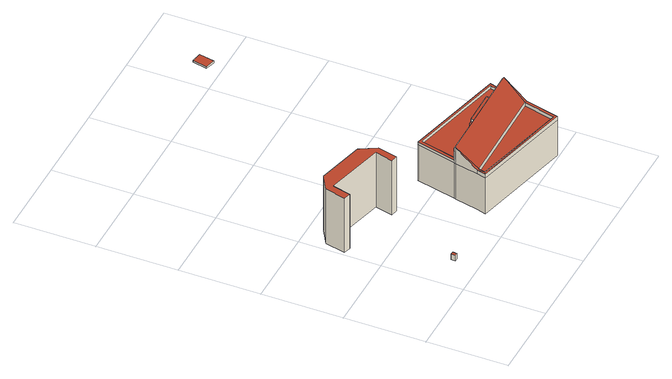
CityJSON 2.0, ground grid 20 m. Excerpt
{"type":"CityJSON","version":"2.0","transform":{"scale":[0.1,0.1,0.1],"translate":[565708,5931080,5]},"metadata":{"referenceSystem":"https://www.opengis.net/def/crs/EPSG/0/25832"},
"CityObjects":{
"building1":{"type":"Building","attributes":{"Grundfläche 2D":"0.790264","Grundhöhe NN":"5.842"},"geometry":[{"type":"Solid","lod":"3","boundaries":[[[[0,1,2,3]],[[4,5,3,2]],[[5,6,0,3]],[[6,7,1,0]],[[7,4,2,1]],[[7,6,5,4]]]],"semantics":{"surfaces":[{"type":"RoofSurface"},{"type":"WallSurface"},{"type":"GroundSurface"}],"values":[[0,1,1,1,1,2]]}}]},
"building2":{"type":"Building","attributes":{"Grundfläche 2D":"77.102952","Grundhöhe NN":"5.769"},"geometry":[{"type":"Solid","lod":"3","boundaries":[[[[8,9,10,11,12,13,14,15,16,17]],[[18,19,15,14]],[[19,20,16,15]],[[20,21,17,16]],[[21,22,8,17]],[[22,23,9,8]],[[23,24,10,9]],[[24,25,11,10]],[[25,26,12,11]],[[26,27,13,12]],[[27,18,14,13]],[[19,18,27,26,25,24,23,22,21,20]]]],"semantics":{"surfaces":[{"type":"RoofSurface"},{"type":"WallSurface"},{"type":"GroundSurface"}],"values":[[0,1,1,1,1,1,1,1,1,1,1,2]]}}]},
"building3":{"type":"Building","attributes":{"Grundfläche 2D":"483.490163","Grundhöhe NN":"5.776"},"children":["building3-1","building3-2"],"geometry":[{"type":"MultiSurface","lod":"3","boundaries":[[[28,29,30,31,32,33,34,35]],[[36,37,38,39,40,41,42]],[[43,44,45]],[[44,46,45]],[[47,44,43]],[[48,49,50,51,52]],[[53,51,50]],[[54,51,53]],[[54,53,55]],[[45,54,55]],[[43,45,55,49]],[[43,49,48]],[[56,57,58,59]],[[60,61,62,63,64,65,66,67,68,69,70,71]],[[62,61,33,32]],[[34,33,61,60]],[[34,60,71,35]],[[72,73,29,28]],[[73,74,30,29]],[[74,75,31,30]],[[40,39,70,69]],[[68,76,41,40,69]],[[76,77,42,41]],[[77,78,66,78,79,37,36,42]],[[79,80,38,37]],[[72,28,47,43,81]],[[71,70,39,38,80,82,63,62,32,31,46,44,47,28,35]],[[83,45,46,31,75]],[[84,85,52,51]],[[85,86,48,52]],[[50,49,58,57]],[[53,50,57,56]],[[55,53,56,59]],[[87,84,51,54]],[[49,55,59,58]],[[86,81,43,48]],[[83,87,54,45]],[[88,89,85,84]],[[89,90,91,81,86,85]],[[91,92,72,81]],[[92,93,73,72]],[[93,94,74,73]],[[83,95,96,88,84,87]],[[94,97,75,74]],[[97,95,83,75]],[[91,90,89,88,96,95,97,94,93,92]]],"semantics":{"surfaces":[{"type":"RoofSurface"},{"type":"WallSurface"},{"type":"GroundSurface"}],"values":[0,0,0,0,0,0,0,0,0,0,0,0,0,0,1,1,1,1,1,1,1,1,1,1,1,1,1,1,1,1,1,1,1,1,1,1,1,1,1,1,1,1,1,1,1,2]}}]},
"building3-1":{"type":"BuildingInstallation","parents":["building3"],"geometry":[{"type":"MultiSurface","lod":"3","boundaries":[[[98,99,100,101,102,78,77,76,103,104,105]],[[68,106,103,76]],[[106,107,104,103]],[[107,108,105,104]],[[108,109,98,105]],[[109,110,99,98]],[[110,111,100,99]],[[111,112,101,100]],[[112,113,102,101]],[[113,66,78,102]]],"semantics":{"surfaces":[{"type":"RoofSurface"},{"type":"WallSurface"}],"values":[0,1,1,1,1,1,1,1,1,1]}}]},
"building3-2":{"type":"BuildingInstallation","parents":["building3"],"geometry":[{"type":"MultiSurface","lod":"3","boundaries":[[[114,115,82,80,79,78,116,117,118,119]],[[66,120,116,78]],[[120,121,117,116]],[[121,122,118,117]],[[122,123,119,118]],[[123,124,114,119]],[[124,125,115,114]],[[115,125,63,82]]],"semantics":{"surfaces":[{"type":"RoofSurface"},{"type":"WallSurface"}],"values":[0,1,1,1,1,1,1,1]}}]},
"building4":{"type":"Building","attributes":{"Grundfläche 2D":"10.203233","Grundhöhe NN":"6.353"},"geometry":[{"type":"Solid","lod":"3","boundaries":[[[[126,127,128,129]],[[130,131,129,128]],[[131,132,126,129]],[[132,133,127,126]],[[133,130,128,127]],[[133,132,131,130]]]],"semantics":{"surfaces":[{"type":"RoofSurface"},{"type":"WallSurface"},{"type":"GroundSurface"}],"values":[[0,1,1,1,1,2]]}}]}
},
"vertices":[
[92,68,24],[85,69,24],[84,58,24],[91,58,24],[84,58,8],[91,58,8],[92,68,8],[85,69,8],
[188,248,163],[200,297,163],[177,338,163],[60,367,163],[21,343,163],[9,293,163],[26,288,163],[37,333,163],[182,296,163],[171,252,163],[26,288,8],[37,333,8],[182,296,8],[171,252,8],[188,248,8],[200,297,8],[177,338,8],[60,367,8],[21,343,8],[9,293,8],
[546,154,118],[555,188,118],[305,249,118],[281,151,118],[287,151,118],[310,242,118],[548,184,118],[541,154,118],[401,161,126],[398,161,126],[398,152,126],[501,153,126],[501,173,126],[416,172,126],[416,161,126],[545,150,155],[398,152,150],[280,147,155],[281,151,150],[546,154,150],[531,89,120],[525,90,120],[505,12,120],[260,66,120],[510,5,120],[268,70,120],[266,88,120],[272,87,120],[268,70,110],[505,12,110],[525,90,110],[272,87,110],[548,184,110],[310,242,110],[287,151,110],[384,152,110],[398,152,110],[398,161,110],[401,161,110],[416,161,110],[416,172,110],[501,173,110],[501,153,110],[541,154,110],[546,154,110],[555,188,110],[305,249,110],[281,151,110],[416,172,119],[416,161,119],[401,161,119],[398,161,119],[398,152,119],[545,150,110],[384,152,119],[280,147,110],[260,66,110],[510,5,110],[531,89,110],[266,88,110],[260,66,8],[510,5,8],[531,89,8],[545,150,8],[546,154,8],[555,188,8],[305,249,8],[280,147,8],[266,88,8],[281,151,8],
[406,171,119],[404,169,119],[403,167,119],[402,164,119],[401,162,119],[414,172,119],[411,172,119],[409,172,119],[414,172,110],[411,172,110],[409,172,110],[406,171,110],[404,169,110],[403,167,110],[402,164,110],[401,162,110],
[387,157,119],[385,155,119],[399,161,119],[396,161,119],[392,161,119],[390,159,119],[399,161,110],[396,161,110],[392,161,110],[390,159,110],[387,157,110],[385,155,110],
[483,825,19],[492,864,18],[466,868,18],[457,832,19],[466,868,14],[457,832,14],[483,825,14],[492,864,14]
]}
